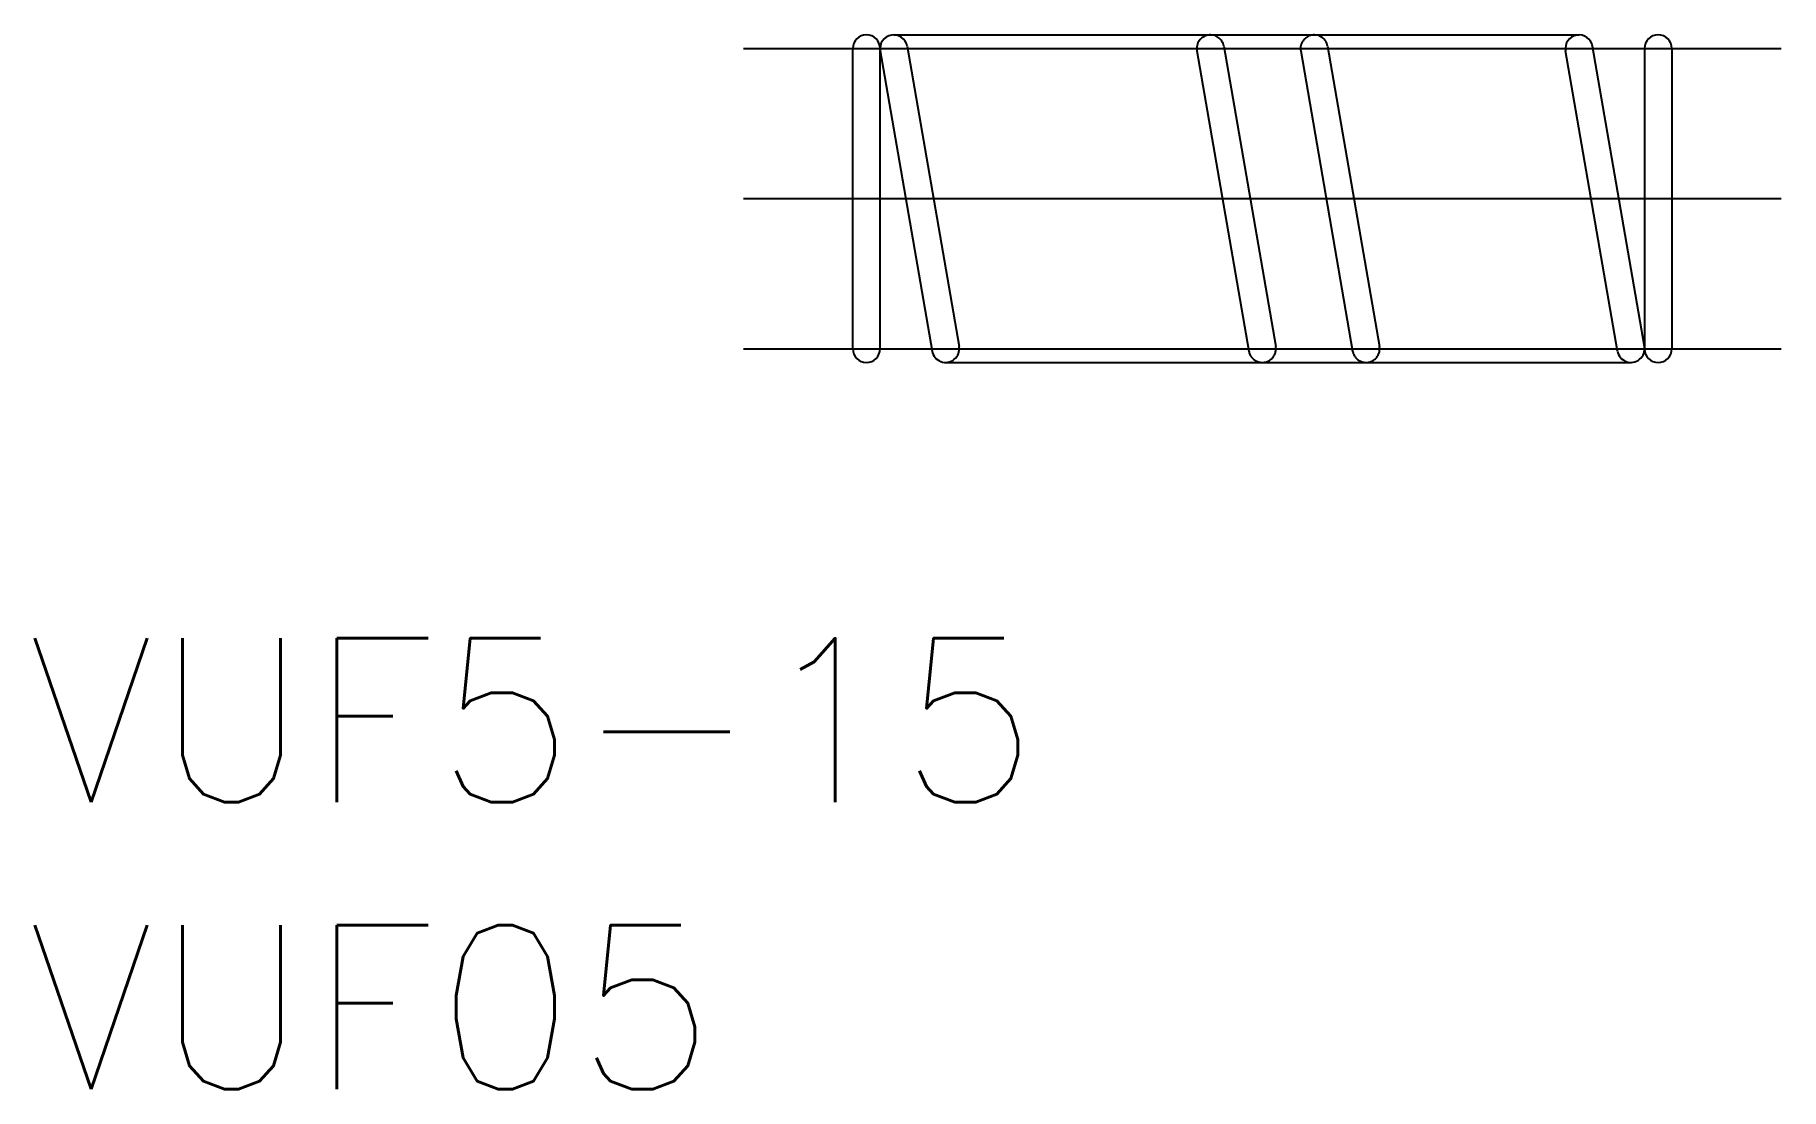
# Model space of a CAD drawing. Extents: x -15 to 17, y -16.3 to 3.
import ezdxf

# ---------------------------------------------------------------- set-up
doc = ezdxf.new("R2010")
doc.units = 0
doc.linetypes.add('CENTER', pattern=[50.8, 31.75, -6.35, 6.35, -6.35])
doc.linetypes.add('PHANTOM', pattern=[63.5, 31.75, -6.35, 6.35, -6.35, 6.35, -6.35])
doc.layers.get('0').update_dxf_attribs({"linetype": 'CONTINUOUS'})
doc.layers.add('CENTER', color=1, linetype='CENTER')
doc.styles.get("Standard").update_dxf_attribs({"font": 'txt.shx', "height": 3, "bigfont": 'bigfont.shx'})

msp = doc.modelspace()

# ---------------------------------------------------------------- linework, layer by layer
at = {"color": 3, "linetype": 'PHANTOM'}
for p, q in [((0.75, 3), (13.3, 3)), ((6.304, 2.707), (7.254, -2.793)), ((6.796, 2.793), (7.746, -2.707)), ((8.204, 2.707), (9.154, -2.793)), ((8.696, 2.793), (9.646, -2.707)), ((1.7, -3), (14.25, -3))]:
    msp.add_line(p, q, dxfattribs=at)
at = {"color": 7, "linetype": 'CONTINUOUS'}
for p, q in [((0, -2.75), (0, 2.75)), ((0.5, -2.75), (0.5, 2.75)), ((0.504, 2.707), (1.454, -2.793)), ((0.996, 2.793), (1.946, -2.707)), ((14.004, -2.793), (13.054, 2.707)), ((14.496, -2.707), (13.546, 2.793)), ((14.5, 2.75), (14.5, -2.75)), ((15, 2.75), (15, -2.75))]:
    msp.add_line(p, q, dxfattribs=at)
for centre, start, end in [((0.25, 2.75), 0, 180), ((0.75, 2.75), 9.7998, 189.7998), ((13.3, 2.75), 9.7998, 189.7998), ((14.75, 2.75), 0, 180), ((0.25, -2.75), 180, 0), ((1.7, -2.75), 189.7998, 9.7998), ((14.25, -2.75), 189.7998, 9.7998), ((14.75, -2.75), 180, 0)]:
    msp.add_arc(centre, 0.25, start, end, dxfattribs=at)
at = {"color": 3, "linetype": 'PHANTOM'}
for centre, start, end in [((6.55, 2.75), 9.7998, 189.7998), ((8.45, 2.75), 9.7998, 189.7998), ((7.5, -2.75), 189.7998, 9.7998), ((9.4, -2.75), 189.7998, 9.7998)]:
    msp.add_arc(centre, 0.25, start, end, dxfattribs=at)
at = {"layer": 'CENTER', "color": 1, "linetype": 'CENTER'}
for p, q in [((-2, 2.75), (17, 2.75)), ((17, 0), (-2, 0)), ((-2, -2.75), (17, -2.75))]:
    msp.add_line(p, q, dxfattribs=at)

# ---------------------------------------------------------------- texts
at = {"color": 7, "linetype": 'CONTINUOUS'}
for s, p in [('VUF5-15', (-15.105, -11.053)), ('VUF05', (-15.105, -16.311))]:
    msp.add_text(s, height=3, dxfattribs=at).set_placement(p)

doc.saveas('drawing.dxf')
